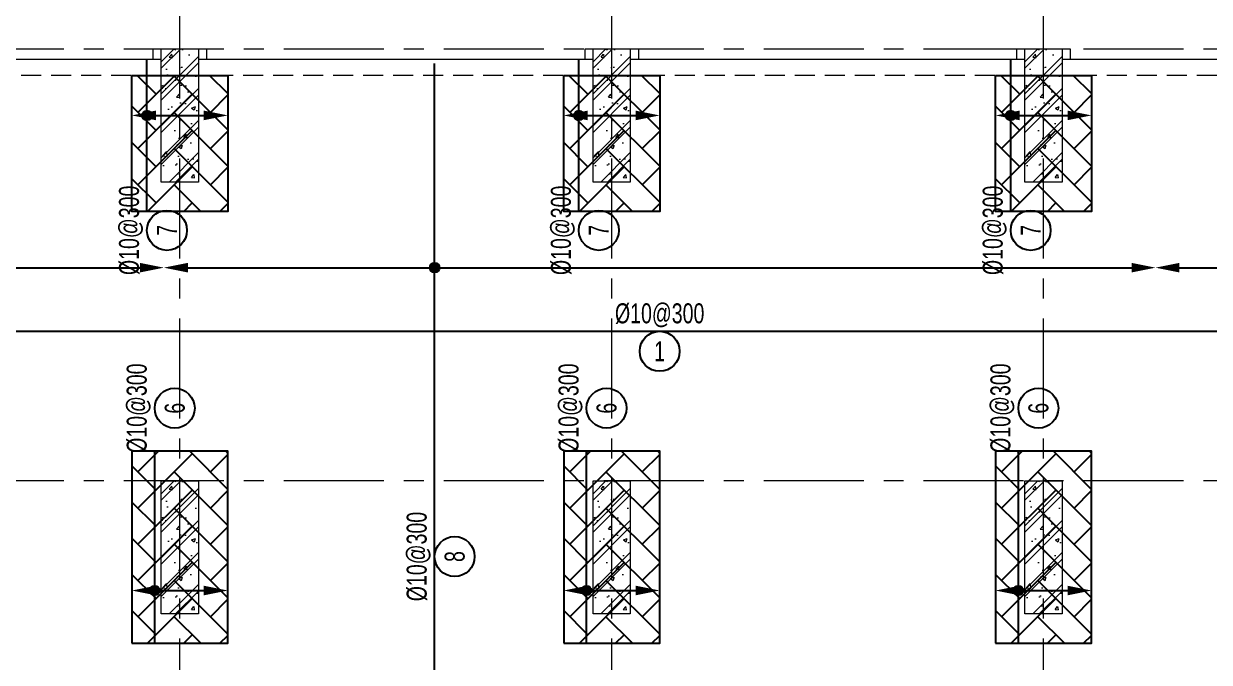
# Model space of a CAD drawing. Extents: x 475529 to 721982, y 1293854 to 1371032.
# Drawn here: x 517648 to 539886, y 1347082 to 1359057 of the extents above; entities that cross this region are included whole.
import ezdxf
from ezdxf.enums import TextEntityAlignment as Align

# ---------------------------------------------------------------- set-up
doc = ezdxf.new("R2010")
doc.units = 0
doc.header["$LTSCALE"] = 1500
doc.header["$MEASUREMENT"] = 0
doc.linetypes.add('CENTER', pattern=[2, 1.25, -0.25, 0.25, -0.25])
doc.linetypes.add('HIDDEN', pattern=[0.375, 0.25, -0.125])
for name, color, linetype, lineweight in [('CDC- COT', 3, 'Continuous', 0), ('CDC- DAM', 3, 'Continuous', 5), ('CDC- TRUC', 5, 'CENTER', 15), ('Dim', 8, 'Continuous', 15)]:
    doc.layers.add(name, color=color, linetype=linetype, lineweight=lineweight)
for name, color, linetype in [('KCS_CHI', 1, 'Continuous'), ('KCS_HATCH', 253, 'Continuous'), ('KCS_STEEL_BOTTOM', 4, 'Continuous'), ('KCS_TEXT_SOTHEP', 2, 'Continuous'), ('KCS_TEXT_THEP', 2, 'Continuous')]:
    doc.layers.add(name, color=color, linetype=linetype)
doc.layers.add('KCS_RAI_THEP', color=159, linetype='Continuous', plot=False)
doc.styles.add('KCS_SMTEXT', font='arial.ttf', dxfattribs={"width": 0.7})

# ---------------------------------------------------------------- blocks, each defined once
blk = doc.blocks.new('cot vach loi tang 3 new')
at = {"layer": 'CDC- COT'}
h = blk.add_hatch(dxfattribs=at)
h.set_pattern_fill('BT-01', color=8, scale=100, pattern_type=2)
h.set_pattern_definition([(50, (-140672, -574478.5), (717.2602, -62.7521), [75, -825]), (355, (-140672, -574478.5), (-138.7513, 752.1921), [60, -660]), (100.4514, (-140612.2, -574483.7), (578.5094, 689.4395), [63.7402, -701.1421]), (46.1842, (-140672, -574278.5), (1067.241, -165.519), [112.5, -1237.5]), (96.6356, (-140583.1, -574292.3), (934.6627, 974.118), [95.6103, -1051.713]), (351.1842, (-140672, -574278.5), (934.662, 974.1186), [90, -990]), (21, (-140572, -574328.5), (596.90705, -402.6189), [75, -825]), (326, (-140572, -574328.5), (243.3153, 725.15), [60, -660]), (71.4514, (-140522.26, -574362.05), (840.2226, 322.5305), [63.7402, -701.1421]), (37.5, (-140672, -574478.5), (12.15986, 332.89385), [0, -652, 0, -670, 0, -662.5]), (7.5, (-140672, -574478.5), (263.06954, 394.4117), [0, -382, 0, -637, 0, -252.5]), (327.5, (-140895, -574478.5), (533.82244, -22.55487), [0, -250, 0, -780, 0, -1035]), (317.5, (-140995, -574478.5), (583.18617, 100.105), [0, -325, 0, -518, 0, -735]), (45, (-140672, -574478.5), (-300.5204, 300.5204), []), (45, (-140672, -574356), (-300.5204, 300.5204), [])])
h.paths.add_polyline_path([(66457, -227243), (67157, -227243), (67157, -229743), (66457, -229743)])
h = blk.add_hatch(dxfattribs=at)
h.set_pattern_fill('BT-01', color=8, scale=100, pattern_type=2)
h.set_pattern_definition([(50, (-132572, -574478.5), (717.2602, -62.7521), [75, -825]), (355, (-132572, -574478.5), (-138.7513, 752.1921), [60, -660]), (100.4514, (-132512.2, -574483.7), (578.5094, 689.4395), [63.7402, -701.1421]), (46.1842, (-132572, -574278.5), (1067.241, -165.519), [112.5, -1237.5]), (96.6356, (-132483.1, -574292.3), (934.6627, 974.118), [95.6103, -1051.713]), (351.1842, (-132572, -574278.5), (934.662, 974.1186), [90, -990]), (21, (-132472, -574328.5), (596.90705, -402.6189), [75, -825]), (326, (-132472, -574328.5), (243.3153, 725.15), [60, -660]), (71.4514, (-132422.26, -574362.05), (840.2226, 322.5305), [63.7402, -701.1421]), (37.5, (-132572, -574478.5), (12.15986, 332.89385), [0, -652, 0, -670, 0, -662.5]), (7.5, (-132572, -574478.5), (263.06954, 394.4117), [0, -382, 0, -637, 0, -252.5]), (327.5, (-132795, -574478.5), (533.82244, -22.55487), [0, -250, 0, -780, 0, -1035]), (317.5, (-132895, -574478.5), (583.18617, 100.105), [0, -325, 0, -518, 0, -735]), (45, (-132572, -574478.5), (-300.5204, 300.5204), []), (45, (-132572, -574356), (-300.5204, 300.5204), [])])
h.paths.add_polyline_path([(74557, -227243), (75257, -227243), (75257, -229743), (74557, -229743)])
h = blk.add_hatch(dxfattribs=at)
h.set_pattern_fill('BT-01', color=8, scale=100, pattern_type=2)
h.set_pattern_definition([(50, (-124472, -574478.5), (717.2602, -62.7521), [75, -825]), (355, (-124472, -574478.5), (-138.7513, 752.1921), [60, -660]), (100.4514, (-124412.2, -574483.7), (578.5094, 689.4395), [63.7402, -701.1421]), (46.1842, (-124472, -574278.5), (1067.241, -165.519), [112.5, -1237.5]), (96.6356, (-124383.1, -574292.3), (934.6627, 974.118), [95.6103, -1051.713]), (351.1842, (-124472, -574278.5), (934.662, 974.1186), [90, -990]), (21, (-124372, -574328.5), (596.90705, -402.6189), [75, -825]), (326, (-124372, -574328.5), (243.3153, 725.15), [60, -660]), (71.4514, (-124322.26, -574362.05), (840.2226, 322.5305), [63.7402, -701.1421]), (37.5, (-124472, -574478.5), (12.15986, 332.89385), [0, -652, 0, -670, 0, -662.5]), (7.5, (-124472, -574478.5), (263.06954, 394.4117), [0, -382, 0, -637, 0, -252.5]), (327.5, (-124695, -574478.5), (533.82244, -22.55487), [0, -250, 0, -780, 0, -1035]), (317.5, (-124795, -574478.5), (583.18617, 100.105), [0, -325, 0, -518, 0, -735]), (45, (-124472, -574478.5), (-300.5204, 300.5204), []), (45, (-124472, -574356), (-300.5204, 300.5204), [])])
h.paths.add_polyline_path([(82657, -227243), (83357, -227243), (83357, -229743), (82657, -229743)])
h = blk.add_hatch(dxfattribs=at)
h.set_pattern_fill('BT-01', color=8, scale=100, pattern_type=2)
h.set_pattern_definition([(50, (-140672, -582578.5), (717.2602, -62.7521), [75, -825]), (355, (-140672, -582578.5), (-138.7513, 752.1921), [60, -660]), (100.4514, (-140612.2, -582583.7), (578.5094, 689.4395), [63.7402, -701.1421]), (46.1842, (-140672, -582378.5), (1067.241, -165.519), [112.5, -1237.5]), (96.6356, (-140583.1, -582392.3), (934.6627, 974.118), [95.6103, -1051.713]), (351.1842, (-140672, -582378.5), (934.662, 974.1186), [90, -990]), (21, (-140572, -582428.5), (596.90705, -402.6189), [75, -825]), (326, (-140572, -582428.5), (243.3153, 725.15), [60, -660]), (71.4514, (-140522.26, -582462.05), (840.2226, 322.5305), [63.7402, -701.1421]), (37.5, (-140672, -582578.5), (12.15986, 332.89385), [0, -652, 0, -670, 0, -662.5]), (7.5, (-140672, -582578.5), (263.06954, 394.4117), [0, -382, 0, -637, 0, -252.5]), (327.5, (-140895, -582578.5), (533.82244, -22.55487), [0, -250, 0, -780, 0, -1035]), (317.5, (-140995, -582578.5), (583.18617, 100.105), [0, -325, 0, -518, 0, -735]), (45, (-140672, -582578.5), (-300.5204, 300.5204), []), (45, (-140672, -582456), (-300.5204, 300.5204), [])])
h.paths.add_polyline_path([(66457, -235343), (67157, -235343), (67157, -237843), (66457, -237843)])
h = blk.add_hatch(dxfattribs=at)
h.set_pattern_fill('BT-01', color=8, scale=100, pattern_type=2)
h.set_pattern_definition([(50, (-132572, -582578.5), (717.2602, -62.7521), [75, -825]), (355, (-132572, -582578.5), (-138.7513, 752.1921), [60, -660]), (100.4514, (-132512.2, -582583.7), (578.5094, 689.4395), [63.7402, -701.1421]), (46.1842, (-132572, -582378.5), (1067.241, -165.519), [112.5, -1237.5]), (96.6356, (-132483.1, -582392.3), (934.6627, 974.118), [95.6103, -1051.713]), (351.1842, (-132572, -582378.5), (934.662, 974.1186), [90, -990]), (21, (-132472, -582428.5), (596.90705, -402.6189), [75, -825]), (326, (-132472, -582428.5), (243.3153, 725.15), [60, -660]), (71.4514, (-132422.26, -582462.05), (840.2226, 322.5305), [63.7402, -701.1421]), (37.5, (-132572, -582578.5), (12.15986, 332.89385), [0, -652, 0, -670, 0, -662.5]), (7.5, (-132572, -582578.5), (263.06954, 394.4117), [0, -382, 0, -637, 0, -252.5]), (327.5, (-132795, -582578.5), (533.82244, -22.55487), [0, -250, 0, -780, 0, -1035]), (317.5, (-132895, -582578.5), (583.18617, 100.105), [0, -325, 0, -518, 0, -735]), (45, (-132572, -582578.5), (-300.5204, 300.5204), []), (45, (-132572, -582456), (-300.5204, 300.5204), [])])
h.paths.add_polyline_path([(74557, -235343), (75257, -235343), (75257, -237843), (74557, -237843)])
h = blk.add_hatch(dxfattribs=at)
h.set_pattern_fill('BT-01', color=8, scale=100, pattern_type=2)
h.set_pattern_definition([(50, (-124472, -582578.5), (717.2602, -62.7521), [75, -825]), (355, (-124472, -582578.5), (-138.7513, 752.1921), [60, -660]), (100.4514, (-124412.2, -582583.7), (578.5094, 689.4395), [63.7402, -701.1421]), (46.1842, (-124472, -582378.5), (1067.241, -165.519), [112.5, -1237.5]), (96.6356, (-124383.1, -582392.3), (934.6627, 974.118), [95.6103, -1051.713]), (351.1842, (-124472, -582378.5), (934.662, 974.1186), [90, -990]), (21, (-124372, -582428.5), (596.90705, -402.6189), [75, -825]), (326, (-124372, -582428.5), (243.3153, 725.15), [60, -660]), (71.4514, (-124322.26, -582462.05), (840.2226, 322.5305), [63.7402, -701.1421]), (37.5, (-124472, -582578.5), (12.15986, 332.89385), [0, -652, 0, -670, 0, -662.5]), (7.5, (-124472, -582578.5), (263.06954, 394.4117), [0, -382, 0, -637, 0, -252.5]), (327.5, (-124695, -582578.5), (533.82244, -22.55487), [0, -250, 0, -780, 0, -1035]), (317.5, (-124795, -582578.5), (583.18617, 100.105), [0, -325, 0, -518, 0, -735]), (45, (-124472, -582578.5), (-300.5204, 300.5204), []), (45, (-124472, -582456), (-300.5204, 300.5204), [])])
h.paths.add_polyline_path([(82657, -235343), (83357, -235343), (83357, -237843), (82657, -237843)])
for points in [[(66457, -227243), (67157, -227243), (67157, -229743), (66457, -229743)], [(74557, -227243), (75257, -227243), (75257, -229743), (74557, -229743)], [(82657, -227243), (83357, -227243), (83357, -229743), (82657, -229743)], [(66457, -235343), (67157, -235343), (67157, -237843), (66457, -237843)], [(74557, -235343), (75257, -235343), (75257, -237843), (74557, -237843)], [(82657, -235343), (83357, -235343), (83357, -237843), (82657, -237843)]]:
    blk.add_lwpolyline(points, close=True, dxfattribs=at)
blk = doc.blocks.new('MBT04')
at = {"layer": 'CDC- DAM'}
for p, q in [((24250, 48400), (16850, 48400)), ((32350, 48400), (24950, 48400)), ((40450, 48400), (33050, 48400)), ((48550, 48400), (41150, 48400))]:
    blk.add_line(p, q, dxfattribs=at)
for points in [[(24100, 48400), (24100, 48600), (25100, 48600), (25100, 48400)], [(32200, 48400), (32200, 48600), (33200, 48600), (33200, 48400)], [(40300, 48400), (40300, 48600), (41300, 48600), (41300, 48400)]]:
    blk.add_lwpolyline(points, dxfattribs=at)
at = {"layer": 'CDC- DAM', "linetype": 'HIDDEN'}
for points in [[(24250, 48100), (16850, 48100)], [(32350, 48100), (24950, 48100)], [(40450, 48100), (33050, 48100)], [(48550, 48100), (41150, 48100)]]:
    blk.add_lwpolyline(points, dxfattribs=at)
at = {"layer": 'CDC- TRUC'}
for p, q in [((40800, -3337), (40800, 53925.2)), ((24600, -3337), (24600, 53023.7)), ((32700, -3337), (32700, 53023.7)), ((-3448.4, 48600), (62778.1, 48600)), ((-3448.4, 40500), (62778.1, 40500))]:
    blk.add_line(p, q, dxfattribs=at)
blk.add_blockref('cot vach loi tang 3 new', (-42207.4, 275842.2))
blk = doc.blocks.new('KCS_MuiTenRaiThep')
blk.add_lwpolyline([(0, 0, 0, 1.2, 0), (3, 0, 1.2, 1.2, 0)], format="xyseb")
blk = doc.blocks.new('KCS_ChamRaiThep')
h = blk.add_hatch(color=256)
h.dxf.hatch_style = 1
h.paths.add_polyline_path([(0.6, 0, 1), (-0.6, 0, 1)])
blk.add_circle((0, 0), 0.6)

msp = doc.modelspace()

# ---------------------------------------------------------------- hatches: boundary and pattern name
at = {"layer": 'KCS_HATCH'}
h = msp.add_hatch(dxfattribs=at)
h.set_pattern_fill('AR-HBONE', color=256, scale=120)
h.set_pattern_definition([(45, (24250, 997618.48), (5e-14, 678.8225), [1440, -480]), (135, (24589.4, 997957.9), (5e-14, 678.8225), [1440, -480])])
h.paths.add_polyline_path([(519676.5, 1355539), (521476.5, 1355539), (521476.5, 1358089), (519676.5, 1358089)])
h = msp.add_hatch(dxfattribs=at)
h.set_pattern_fill('AR-HBONE', color=256, scale=120)
h.set_pattern_definition([(45, (32350, 997618.48), (5e-14, 678.8225), [1440, -480]), (135, (32689.4, 997957.9), (5e-14, 678.8225), [1440, -480])])
h.paths.add_polyline_path([(527776.5, 1355539), (529576.5, 1355539), (529576.5, 1358089), (527776.5, 1358089)])
h = msp.add_hatch(dxfattribs=at)
h.set_pattern_fill('AR-HBONE', color=256, scale=120)
h.set_pattern_definition([(45, (40450, 997618.48), (5e-14, 678.8225), [1440, -480]), (135, (40789.4, 997957.9), (5e-14, 678.8225), [1440, -480])])
h.paths.add_polyline_path([(535876.5, 1355539), (537676.5, 1355539), (537676.5, 1358089), (535876.5, 1358089)])
h = msp.add_hatch(dxfattribs=at)
h.set_pattern_fill('AR-HBONE', color=256, scale=120)
h.set_pattern_definition([(45, (24250, 989518.48), (5e-14, 678.8225), [1440, -480]), (135, (24589.4, 989857.9), (5e-14, 678.8225), [1440, -480])])
h.paths.add_polyline_path([(519676.5, 1351039), (521476.5, 1351039), (521476.5, 1347439), (519676.5, 1347439)])
h = msp.add_hatch(dxfattribs=at)
h.set_pattern_fill('AR-HBONE', color=256, scale=120)
h.set_pattern_definition([(45, (32350, 989518.48), (5e-14, 678.8225), [1440, -480]), (135, (32689.4, 989857.9), (5e-14, 678.8225), [1440, -480])])
h.paths.add_polyline_path([(527776.5, 1351039), (529576.5, 1351039), (529576.5, 1347439), (527776.5, 1347439)])
h = msp.add_hatch(dxfattribs=at)
h.set_pattern_fill('AR-HBONE', color=256, scale=120)
h.set_pattern_definition([(45, (40450, 989518.48), (5e-14, 678.8225), [1440, -480]), (135, (40789.4, 989857.9), (5e-14, 678.8225), [1440, -480])])
h.paths.add_polyline_path([(535876.5, 1351039), (537676.5, 1351039), (537676.5, 1347439), (535876.5, 1347439)])

# ---------------------------------------------------------------- linework, layer by layer
at = {"layer": 'KCS_CHI', "color": 1, "elevation": 0}
for points in [[(512806.5, 1354482.2), (519946.5, 1354482.2)], [(520606.5, 1354482.2), (538546.5, 1354482.2)], [(539206.5, 1354482.2), (544546.5, 1354482.2)]]:
    msp.add_lwpolyline(points, dxfattribs=at)
at = {"layer": 'KCS_CHI'}
for points in [[(520006.5, 1348428.3), (521146.5, 1348428.3)], [(528106.5, 1348428.3), (529246.5, 1348428.3)], [(536206.5, 1348428.3), (537346.5, 1348428.3)]]:
    msp.add_lwpolyline(points, dxfattribs=at)
at = {"layer": 'KCS_HATCH'}
for points in [[(519676.5, 1358089), (521476.5, 1358089), (521476.5, 1355539), (519676.5, 1355539)], [(527776.5, 1358089), (529576.5, 1358089), (529576.5, 1355539), (527776.5, 1355539)], [(535876.5, 1358089), (537676.5, 1358089), (537676.5, 1355539), (535876.5, 1355539)], [(519676.5, 1347439), (521476.5, 1347439), (521476.5, 1351039), (519676.5, 1351039)], [(527776.5, 1347439), (529576.5, 1347439), (529576.5, 1351039), (527776.5, 1351039)], [(535876.5, 1347439), (537676.5, 1347439), (537676.5, 1351039), (535876.5, 1351039)]]:
    msp.add_lwpolyline(points, close=True, dxfattribs=at)
at = {"layer": 'KCS_RAI_THEP'}
for points in [[(520006.5, 1357337.6), (521146.5, 1357337.6)], [(528106.5, 1357337.6), (529246.5, 1357337.6)], [(536206.5, 1357337.6), (537346.5, 1357337.6)]]:
    msp.add_lwpolyline(points, dxfattribs=at)
at = {"layer": 'KCS_STEEL_BOTTOM'}
for points in [[(519960.3, 1355539), (519960.3, 1358389)], [(528060.3, 1355539), (528060.3, 1358389)], [(536160.3, 1355539), (536160.3, 1358389)], [(520104.9, 1347439), (520104.9, 1351039)], [(528204.9, 1347439), (528204.9, 1351039)], [(536304.9, 1347439), (536304.9, 1351039)]]:
    msp.add_lwpolyline(points, dxfattribs=at)
at = {"layer": 'KCS_STEEL_BOTTOM', "elevation": 0}
for points in [[(525355.9, 1343764.1), (525355.9, 1358314)], [(496251.5, 1353289), (553001.5, 1353289)]]:
    msp.add_lwpolyline(points, dxfattribs=at)
at = {"layer": 'KCS_TEXT_SOTHEP', "color": 1}
for centre in [(520335.3, 1355182.6), (528435.3, 1355182.6), (536535.3, 1355182.6), (529576.5, 1352914, 0), (520479.9, 1351847.4), (528579.9, 1351847.4), (536679.9, 1351847.4), (525730.9, 1349065.4, 0)]:
    msp.add_circle(centre, 375, dxfattribs=at)

# ---------------------------------------------------------------- block references
at = {"layer": 'Dim'}
msp.add_blockref('MBT04', (495976.5, 1309989, 0), dxfattribs=at)
at = {"layer": 'KCS_CHI', "xscale": 150, "yscale": 150, "zscale": 150, "rotation": 179.9999999999998}
for p in [(520276.5, 1354482.2, 0), (538876.5, 1354482.2, 0), (521476.5, 1348428.3), (529576.5, 1348428.3), (537676.5, 1348428.3)]:
    msp.add_blockref('KCS_MuiTenRaiThep', p, dxfattribs=at)
at = {"layer": 'KCS_CHI', "xscale": 150, "yscale": 150, "zscale": 150}
for name, p in [('KCS_MuiTenRaiThep', (520276.5, 1354482.2, 0)), ('KCS_ChamRaiThep', (525355.9, 1354482.2, 0)), ('KCS_MuiTenRaiThep', (538876.5, 1354482.2, 0)), ('KCS_MuiTenRaiThep', (519676.5, 1348428.3)), ('KCS_ChamRaiThep', (520104.9, 1348428.3)), ('KCS_MuiTenRaiThep', (527776.5, 1348428.3)), ('KCS_ChamRaiThep', (528204.9, 1348428.3)), ('KCS_MuiTenRaiThep', (535876.5, 1348428.3)), ('KCS_ChamRaiThep', (536304.9, 1348428.3))]:
    msp.add_blockref(name, p, dxfattribs=at)
at = {"layer": 'KCS_RAI_THEP', "xscale": 150, "yscale": 150, "zscale": 150}
for name, p in [('KCS_MuiTenRaiThep', (519676.5, 1357337.6)), ('KCS_ChamRaiThep', (519960.3, 1357337.6)), ('KCS_MuiTenRaiThep', (527776.5, 1357337.6)), ('KCS_ChamRaiThep', (528060.3, 1357337.6)), ('KCS_MuiTenRaiThep', (535876.5, 1357337.6)), ('KCS_ChamRaiThep', (536160.3, 1357337.6))]:
    msp.add_blockref(name, p, dxfattribs=at)
at = {"layer": 'KCS_RAI_THEP', "xscale": 150, "yscale": 150, "zscale": 150, "rotation": 179.9999999999998}
for p in [(521476.5, 1357337.6), (529576.5, 1357337.6), (537676.5, 1357337.6)]:
    msp.add_blockref('KCS_MuiTenRaiThep', p, dxfattribs=at)

# ---------------------------------------------------------------- texts
at = {"layer": 'KCS_TEXT_SOTHEP', "style": 'KCS_SMTEXT', "width": 0.7}
for s, p in [('7', (520335.3, 1355182.6)), ('7', (528435.3, 1355182.6)), ('7', (536535.3, 1355182.6)), ('6', (520479.9, 1351847.4)), ('6', (528579.9, 1351847.4)), ('6', (536679.9, 1351847.4)), ('8', (525730.9, 1349065.4, 0))]:
    msp.add_text(s, height=375, rotation=90, dxfattribs=at).set_placement(p, align=Align.MIDDLE_CENTER)
msp.add_text('1', height=375, dxfattribs=at).set_placement((529576.5, 1352914, 0), align=Align.MIDDLE_CENTER)
at = {"layer": 'KCS_TEXT_THEP', "style": 'KCS_SMTEXT', "width": 0.7}
for p in [(519810.3, 1355182.6), (527910.3, 1355182.6), (536010.3, 1355182.6), (519954.9, 1351847.4), (528054.9, 1351847.4), (536154.9, 1351847.4), (525205.9, 1349065.4, 0)]:
    msp.add_text('%%C10@300', height=375, rotation=90, dxfattribs=at).set_placement(p, align=Align.CENTER)
msp.add_text('%%C10@300', height=375, dxfattribs=at).set_placement((529576.5, 1353439, 0), align=Align.CENTER)

doc.saveas('drawing.dxf')
